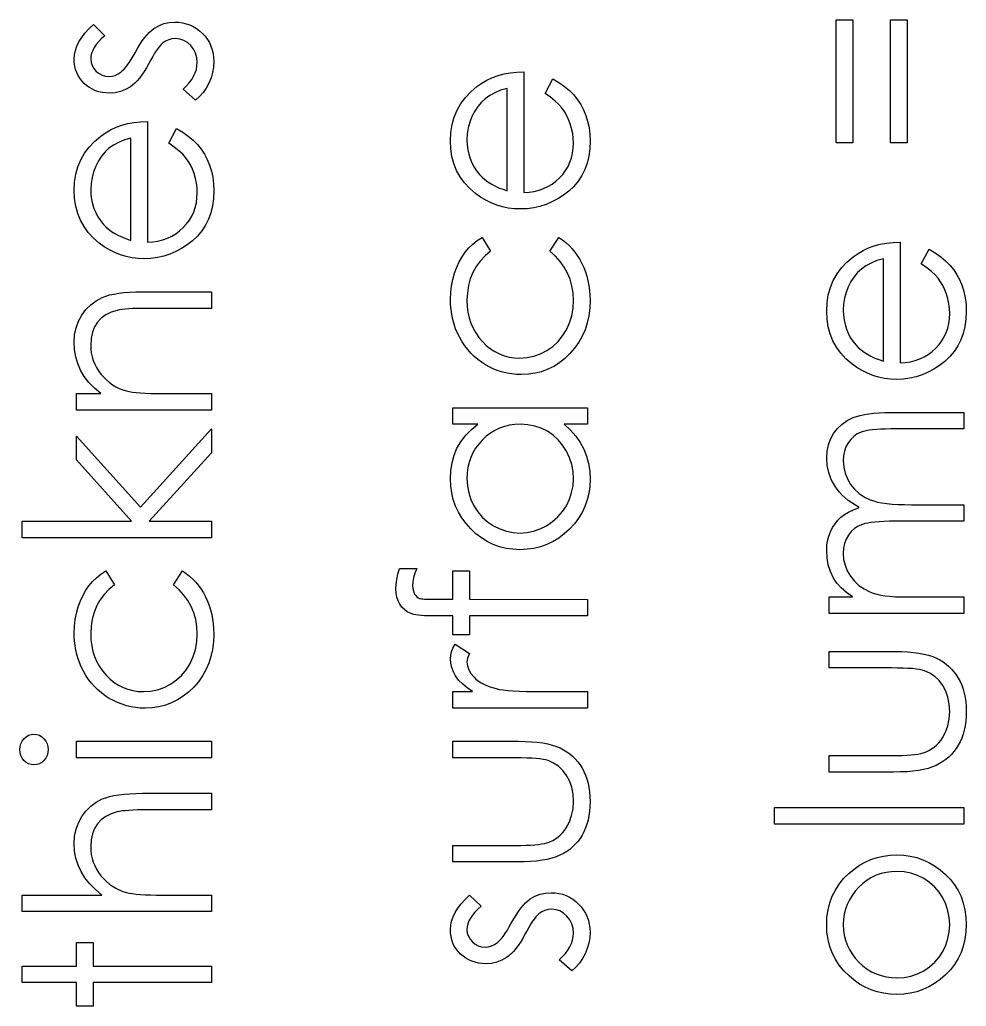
# Model space of a CAD drawing. Header units: millimetres. Extents: x -495 to 17, y 155 to 441.
# Drawn here: x -378.05 to -362.66, y 177.17 to 193.21 of the extents above; entities that cross this region are included whole.
import ezdxf

# ---------------------------------------------------------------- set-up
doc = ezdxf.new("R2010")
doc.units = ezdxf.units.MM

msp = doc.modelspace()

# ---------------------------------------------------------------- linework, layer by layer
at = {"color": 7, "linetype": 'Continuous', "flags": 128}
for points in [[(-376.849, 193.133), (-376.661, 192.95), (-376.661, 192.95), (-376.715, 192.902), (-376.762, 192.854), (-376.802, 192.806), (-376.834, 192.759), (-376.859, 192.711), (-376.877, 192.664), (-376.888, 192.618), (-376.892, 192.571), (-376.892, 192.571), (-376.886, 192.515), (-376.87, 192.463), (-376.842, 192.414), (-376.803, 192.37), (-376.757, 192.333), (-376.707, 192.308), (-376.654, 192.292), (-376.597, 192.286), (-376.597, 192.286), (-376.545, 192.291), (-376.495, 192.305), (-376.446, 192.329), (-376.398, 192.361), (-376.398, 192.361), (-376.373, 192.382), (-376.347, 192.408), (-376.321, 192.44), (-376.293, 192.476), (-376.264, 192.518), (-376.234, 192.565), (-376.204, 192.617), (-376.172, 192.674), (-376.172, 192.674), (-376.132, 192.744), (-376.093, 192.808), (-376.054, 192.866), (-376.015, 192.918), (-375.977, 192.964), (-375.939, 193.005), (-375.901, 193.04), (-375.864, 193.069), (-375.864, 193.069), (-375.787, 193.113), (-375.704, 193.146), (-375.617, 193.164), (-375.525, 193.171), (-375.525, 193.171), (-375.46, 193.168), (-375.398, 193.16), (-375.338, 193.145), (-375.281, 193.125), (-375.225, 193.099), (-375.173, 193.068), (-375.124, 193.03), (-375.076, 192.987), (-375.033, 192.94), (-374.996, 192.89), (-374.964, 192.837), (-374.938, 192.781), (-374.918, 192.722), (-374.903, 192.66), (-374.895, 192.596), (-374.892, 192.529), (-374.892, 192.529), (-374.897, 192.438), (-374.912, 192.35), (-374.936, 192.263), (-374.971, 192.178), (-375.014, 192.098), (-375.065, 192.026), (-375.123, 191.96), (-375.189, 191.902), (-375.189, 191.902), (-375.392, 192.08), (-375.392, 192.08), (-375.338, 192.132), (-375.291, 192.184), (-375.251, 192.238), (-375.219, 192.291), (-375.194, 192.346), (-375.175, 192.402), (-375.165, 192.458), (-375.161, 192.515), (-375.161, 192.515), (-375.168, 192.592), (-375.188, 192.664), (-375.22, 192.729), (-375.266, 192.789), (-375.321, 192.838), (-375.38, 192.874), (-375.445, 192.895), (-375.514, 192.902), (-375.514, 192.902), (-375.571, 192.897), (-375.624, 192.883), (-375.675, 192.86), (-375.723, 192.828), (-375.723, 192.828), (-375.746, 192.807), (-375.77, 192.78), (-375.797, 192.747), (-375.824, 192.708), (-375.853, 192.664), (-375.883, 192.613), (-375.915, 192.558), (-375.949, 192.496), (-375.949, 192.496), (-375.987, 192.429), (-376.025, 192.368), (-376.063, 192.312), (-376.1, 192.262), (-376.137, 192.217), (-376.174, 192.179), (-376.212, 192.145), (-376.248, 192.118), (-376.248, 192.118), (-376.325, 192.074), (-376.406, 192.042), (-376.493, 192.023), (-376.586, 192.017), (-376.586, 192.017), (-376.647, 192.02), (-376.704, 192.027), (-376.76, 192.039), (-376.813, 192.056), (-376.863, 192.079), (-376.91, 192.106), (-376.956, 192.137), (-376.998, 192.174), (-377.036, 192.215), (-377.069, 192.258), (-377.097, 192.304), (-377.12, 192.352), (-377.138, 192.403), (-377.151, 192.457), (-377.159, 192.512), (-377.161, 192.571), (-377.161, 192.571), (-377.156, 192.641), (-377.142, 192.711), (-377.117, 192.781), (-377.083, 192.851), (-377.039, 192.921), (-376.986, 192.991), (-376.922, 193.062), (-376.849, 193.133)], [(-364.776, 193.21), (-364.507, 193.21), (-364.507, 193.21), (-364.507, 191.21), (-364.507, 191.21), (-364.776, 191.21), (-364.776, 191.21), (-364.776, 193.21)], [(-363.892, 193.21), (-363.623, 193.21), (-363.623, 193.21), (-363.623, 191.21), (-363.623, 191.21), (-363.892, 191.21), (-363.892, 191.21), (-363.892, 193.21)], [(-369.507, 192.009), (-369.382, 192.248), (-369.382, 192.248), (-369.281, 192.189), (-369.191, 192.126), (-369.111, 192.059), (-369.041, 191.987), (-368.98, 191.91), (-368.927, 191.83), (-368.882, 191.744), (-368.844, 191.654), (-368.815, 191.558), (-368.793, 191.457), (-368.781, 191.349), (-368.776, 191.235), (-368.776, 191.235), (-368.782, 191.109), (-368.798, 190.99), (-368.825, 190.878), (-368.863, 190.773), (-368.912, 190.676), (-368.971, 190.585), (-369.041, 190.501), (-369.123, 190.425), (-369.21, 190.356), (-369.301, 190.297), (-369.395, 190.247), (-369.491, 190.206), (-369.591, 190.173), (-369.692, 190.151), (-369.797, 190.137), (-369.905, 190.133), (-369.905, 190.133), (-370.006, 190.137), (-370.105, 190.148), (-370.2, 190.168), (-370.293, 190.196), (-370.383, 190.231), (-370.471, 190.274), (-370.555, 190.326), (-370.637, 190.385), (-370.637, 190.385), (-370.733, 190.469), (-370.816, 190.559), (-370.886, 190.655), (-370.944, 190.759), (-370.988, 190.87), (-371.02, 190.987), (-371.039, 191.111), (-371.046, 191.242), (-371.046, 191.242), (-371.039, 191.377), (-371.019, 191.505), (-370.985, 191.625), (-370.938, 191.739), (-370.877, 191.846), (-370.803, 191.946), (-370.715, 192.039), (-370.614, 192.125), (-370.614, 192.125), (-370.535, 192.18), (-370.453, 192.228), (-370.364, 192.268), (-370.272, 192.301), (-370.174, 192.328), (-370.072, 192.347), (-369.965, 192.359), (-369.853, 192.363), (-369.853, 192.363), (-369.853, 190.402), (-369.853, 190.402), (-369.767, 190.407), (-369.684, 190.419), (-369.605, 190.439), (-369.531, 190.465), (-369.46, 190.497), (-369.394, 190.537), (-369.331, 190.584), (-369.272, 190.637), (-369.219, 190.696), (-369.173, 190.758), (-369.134, 190.824), (-369.102, 190.893), (-369.078, 190.965), (-369.06, 191.041), (-369.049, 191.119), (-369.046, 191.202), (-369.046, 191.202), (-369.049, 191.282), (-369.058, 191.361), (-369.075, 191.439), (-369.097, 191.516), (-369.125, 191.59), (-369.157, 191.658), (-369.193, 191.72), (-369.233, 191.776), (-369.282, 191.831), (-369.344, 191.888), (-369.419, 191.948), (-369.507, 192.009)], [(-370.122, 192.094), (-370.229, 192.062), (-370.323, 192.023), (-370.407, 191.978), (-370.48, 191.926), (-370.543, 191.868), (-370.6, 191.799), (-370.651, 191.722), (-370.695, 191.636), (-370.73, 191.545), (-370.756, 191.451), (-370.771, 191.354), (-370.776, 191.256), (-370.776, 191.256), (-370.773, 191.175), (-370.764, 191.097), (-370.748, 191.022), (-370.725, 190.951), (-370.696, 190.881), (-370.661, 190.815), (-370.619, 190.752), (-370.571, 190.691), (-370.571, 190.691), (-370.531, 190.649), (-370.487, 190.61), (-370.438, 190.573), (-370.384, 190.539), (-370.326, 190.508), (-370.263, 190.479), (-370.195, 190.454), (-370.123, 190.43), (-370.123, 190.43), (-370.123, 192.094)], [(-375.623, 191.201), (-375.497, 191.44), (-375.497, 191.44), (-375.397, 191.381), (-375.306, 191.318), (-375.227, 191.251), (-375.157, 191.179), (-375.096, 191.103), (-375.043, 191.022), (-374.997, 190.936), (-374.96, 190.846), (-374.93, 190.75), (-374.909, 190.649), (-374.896, 190.541), (-374.892, 190.428), (-374.892, 190.428), (-374.897, 190.301), (-374.913, 190.183), (-374.941, 190.071), (-374.978, 189.966), (-375.027, 189.868), (-375.087, 189.777), (-375.157, 189.693), (-375.238, 189.617), (-375.326, 189.548), (-375.416, 189.489), (-375.51, 189.439), (-375.606, 189.398), (-375.706, 189.366), (-375.808, 189.343), (-375.913, 189.33), (-376.02, 189.325), (-376.02, 189.325), (-376.121, 189.329), (-376.22, 189.341), (-376.316, 189.36), (-376.409, 189.388), (-376.499, 189.423), (-376.586, 189.467), (-376.671, 189.518), (-376.752, 189.577), (-376.752, 189.577), (-376.848, 189.661), (-376.931, 189.751), (-377.001, 189.848), (-377.059, 189.952), (-377.103, 190.062), (-377.135, 190.179), (-377.154, 190.303), (-377.161, 190.434), (-377.161, 190.434), (-377.154, 190.569), (-377.134, 190.697), (-377.1, 190.818), (-377.053, 190.931), (-376.993, 191.038), (-376.918, 191.138), (-376.831, 191.231), (-376.73, 191.317), (-376.73, 191.317), (-376.651, 191.372), (-376.568, 191.42), (-376.48, 191.461), (-376.387, 191.494), (-376.29, 191.52), (-376.188, 191.539), (-376.081, 191.551), (-375.969, 191.556), (-375.969, 191.556), (-375.969, 189.594), (-375.969, 189.594), (-375.882, 189.6), (-375.799, 189.612), (-375.721, 189.631), (-375.646, 189.657), (-375.576, 189.69), (-375.509, 189.729), (-375.447, 189.776), (-375.388, 189.83), (-375.335, 189.889), (-375.288, 189.951), (-375.249, 190.016), (-375.218, 190.085), (-375.193, 190.157), (-375.175, 190.233), (-375.165, 190.312), (-375.161, 190.394), (-375.161, 190.394), (-375.164, 190.475), (-375.174, 190.553), (-375.19, 190.631), (-375.213, 190.708), (-375.24, 190.782), (-375.272, 190.85), (-375.308, 190.912), (-375.349, 190.969), (-375.397, 191.023), (-375.459, 191.08), (-375.534, 191.14), (-375.623, 191.201)], [(-376.238, 191.286), (-376.344, 191.255), (-376.439, 191.216), (-376.523, 191.17), (-376.595, 191.119), (-376.659, 191.06), (-376.715, 190.991), (-376.766, 190.914), (-376.81, 190.829), (-376.846, 190.737), (-376.871, 190.643), (-376.886, 190.547), (-376.892, 190.448), (-376.892, 190.448), (-376.889, 190.368), (-376.879, 190.289), (-376.863, 190.214), (-376.84, 190.143), (-376.811, 190.073), (-376.776, 190.007), (-376.734, 189.944), (-376.686, 189.883), (-376.686, 189.883), (-376.647, 189.841), (-376.602, 189.802), (-376.553, 189.765), (-376.499, 189.732), (-376.441, 189.701), (-376.378, 189.672), (-376.311, 189.646), (-376.238, 189.622), (-376.238, 189.622), (-376.238, 191.286)], [(-370.532, 189.671), (-370.392, 189.446), (-370.392, 189.446), (-370.482, 189.369), (-370.56, 189.286), (-370.626, 189.196), (-370.68, 189.1), (-370.722, 188.997), (-370.752, 188.887), (-370.77, 188.771), (-370.776, 188.648), (-370.776, 188.648), (-370.772, 188.549), (-370.761, 188.454), (-370.741, 188.364), (-370.714, 188.278), (-370.678, 188.196), (-370.635, 188.119), (-370.585, 188.045), (-370.526, 187.976), (-370.462, 187.914), (-370.394, 187.86), (-370.323, 187.814), (-370.248, 187.776), (-370.171, 187.747), (-370.09, 187.726), (-370.005, 187.714), (-369.917, 187.71), (-369.917, 187.71), (-369.802, 187.717), (-369.691, 187.74), (-369.583, 187.779), (-369.478, 187.832), (-369.382, 187.899), (-369.296, 187.978), (-369.222, 188.068), (-369.159, 188.169), (-369.109, 188.28), (-369.074, 188.396), (-369.053, 188.52), (-369.046, 188.649), (-369.046, 188.649), (-369.052, 188.768), (-369.07, 188.882), (-369.1, 188.99), (-369.142, 189.092), (-369.196, 189.189), (-369.262, 189.28), (-369.34, 189.366), (-369.43, 189.446), (-369.43, 189.446), (-369.282, 189.671), (-369.282, 189.671), (-369.224, 189.63), (-369.169, 189.586), (-369.117, 189.538), (-369.069, 189.487), (-369.024, 189.433), (-368.983, 189.374), (-368.944, 189.313), (-368.909, 189.249), (-368.878, 189.181), (-368.851, 189.112), (-368.828, 189.04), (-368.81, 188.966), (-368.795, 188.889), (-368.785, 188.81), (-368.778, 188.729), (-368.776, 188.645), (-368.776, 188.645), (-368.781, 188.518), (-368.797, 188.396), (-368.822, 188.28), (-368.858, 188.17), (-368.904, 188.065), (-368.96, 187.965), (-369.026, 187.871), (-369.102, 187.783), (-369.186, 187.702), (-369.273, 187.633), (-369.366, 187.574), (-369.462, 187.526), (-369.564, 187.488), (-369.669, 187.462), (-369.779, 187.446), (-369.893, 187.44), (-369.893, 187.44), (-369.971, 187.443), (-370.047, 187.451), (-370.122, 187.463), (-370.195, 187.481), (-370.267, 187.503), (-370.338, 187.53), (-370.407, 187.563), (-370.475, 187.6), (-370.541, 187.642), (-370.602, 187.688), (-370.66, 187.737), (-370.715, 187.791), (-370.765, 187.847), (-370.812, 187.908), (-370.855, 187.973), (-370.895, 188.041), (-370.93, 188.112), (-370.961, 188.185), (-370.987, 188.26), (-371.008, 188.338), (-371.025, 188.417), (-371.036, 188.498), (-371.043, 188.582), (-371.046, 188.667), (-371.046, 188.667), (-371.041, 188.775), (-371.029, 188.881), (-371.008, 188.985), (-370.979, 189.088), (-370.943, 189.185), (-370.902, 189.275), (-370.856, 189.357), (-370.805, 189.431), (-370.748, 189.499), (-370.683, 189.562), (-370.611, 189.619), (-370.532, 189.671)], [(-363.392, 189.24), (-363.266, 189.479), (-363.266, 189.479), (-363.166, 189.42), (-363.076, 189.357), (-362.996, 189.289), (-362.926, 189.217), (-362.865, 189.141), (-362.812, 189.061), (-362.766, 188.975), (-362.729, 188.884), (-362.7, 188.789), (-362.678, 188.687), (-362.665, 188.58), (-362.661, 188.466), (-362.661, 188.466), (-362.666, 188.34), (-362.683, 188.221), (-362.71, 188.109), (-362.748, 188.004), (-362.796, 187.907), (-362.856, 187.816), (-362.926, 187.732), (-363.007, 187.655), (-363.095, 187.587), (-363.186, 187.527), (-363.279, 187.478), (-363.376, 187.437), (-363.475, 187.404), (-363.577, 187.381), (-363.682, 187.368), (-363.79, 187.363), (-363.79, 187.363), (-363.891, 187.368), (-363.989, 187.379), (-364.085, 187.399), (-364.178, 187.426), (-364.268, 187.462), (-364.355, 187.505), (-364.44, 187.557), (-364.522, 187.616), (-364.522, 187.616), (-364.617, 187.699), (-364.7, 187.789), (-364.77, 187.886), (-364.828, 187.99), (-364.873, 188.101), (-364.904, 188.218), (-364.924, 188.342), (-364.93, 188.473), (-364.93, 188.473), (-364.924, 188.607), (-364.903, 188.735), (-364.87, 188.856), (-364.822, 188.97), (-364.762, 189.077), (-364.688, 189.176), (-364.6, 189.27), (-364.499, 189.356), (-364.499, 189.356), (-364.42, 189.411), (-364.337, 189.458), (-364.249, 189.499), (-364.156, 189.532), (-364.059, 189.559), (-363.957, 189.578), (-363.85, 189.589), (-363.738, 189.594), (-363.738, 189.594), (-363.738, 187.633), (-363.738, 187.633), (-363.651, 187.638), (-363.569, 187.65), (-363.49, 187.669), (-363.415, 187.696), (-363.345, 187.728), (-363.278, 187.768), (-363.216, 187.815), (-363.157, 187.868), (-363.104, 187.927), (-363.058, 187.989), (-363.019, 188.054), (-362.987, 188.124), (-362.962, 188.196), (-362.945, 188.271), (-362.934, 188.35), (-362.93, 188.433), (-362.93, 188.433), (-362.933, 188.513), (-362.943, 188.592), (-362.959, 188.67), (-362.982, 188.747), (-363.01, 188.821), (-363.041, 188.889), (-363.078, 188.951), (-363.118, 189.007), (-363.166, 189.062), (-363.228, 189.119), (-363.303, 189.178), (-363.392, 189.24)], [(-364.007, 189.325), (-364.114, 189.293), (-364.208, 189.254), (-364.292, 189.209), (-364.364, 189.157), (-364.428, 189.098), (-364.484, 189.03), (-364.535, 188.953), (-364.579, 188.867), (-364.615, 188.776), (-364.641, 188.681), (-364.656, 188.585), (-364.661, 188.487), (-364.661, 188.487), (-364.658, 188.406), (-364.648, 188.328), (-364.632, 188.253), (-364.609, 188.181), (-364.581, 188.112), (-364.546, 188.045), (-364.504, 187.982), (-364.456, 187.922), (-364.456, 187.922), (-364.416, 187.88), (-364.371, 187.841), (-364.323, 187.804), (-364.269, 187.77), (-364.21, 187.739), (-364.147, 187.71), (-364.08, 187.684), (-364.007, 187.661), (-364.007, 187.661), (-364.007, 189.325)], [(-377.122, 186.863), (-377.123, 187.133), (-377.123, 187.133), (-376.727, 187.133), (-376.727, 187.133), (-376.833, 187.221), (-376.923, 187.314), (-376.998, 187.411), (-377.058, 187.513), (-377.103, 187.619), (-377.135, 187.731), (-377.154, 187.847), (-377.161, 187.967), (-377.161, 187.967), (-377.153, 188.088), (-377.13, 188.202), (-377.091, 188.309), (-377.037, 188.409), (-376.97, 188.499), (-376.892, 188.577), (-376.803, 188.642), (-376.704, 188.695), (-376.647, 188.716), (-376.584, 188.735), (-376.513, 188.75), (-376.435, 188.764), (-376.35, 188.773), (-376.257, 188.78), (-376.157, 188.785), (-376.05, 188.786), (-376.05, 188.786), (-374.93, 188.786), (-374.93, 188.786), (-374.93, 188.517), (-374.93, 188.517), (-375.962, 188.517), (-375.962, 188.517), (-376.051, 188.517), (-376.133, 188.515), (-376.207, 188.513), (-376.273, 188.509), (-376.332, 188.505), (-376.382, 188.499), (-376.425, 188.493), (-376.46, 188.485), (-376.46, 188.485), (-376.561, 188.455), (-376.648, 188.412), (-376.723, 188.358), (-376.784, 188.292), (-376.831, 188.216), (-376.865, 188.128), (-376.885, 188.029), (-376.892, 187.92), (-376.892, 187.92), (-376.889, 187.855), (-376.882, 187.792), (-376.868, 187.73), (-376.85, 187.67), (-376.826, 187.612), (-376.798, 187.556), (-376.764, 187.501), (-376.725, 187.448), (-376.681, 187.398), (-376.636, 187.353), (-376.588, 187.312), (-376.538, 187.276), (-376.485, 187.244), (-376.43, 187.216), (-376.371, 187.193), (-376.311, 187.174), (-376.311, 187.174), (-376.267, 187.164), (-376.214, 187.156), (-376.153, 187.149), (-376.084, 187.143), (-376.006, 187.139), (-375.92, 187.135), (-375.826, 187.133), (-375.723, 187.133), (-375.723, 187.133), (-374.93, 187.133), (-374.93, 187.133), (-374.93, 186.863), (-374.93, 186.863), (-377.123, 186.863)], [(-371.007, 186.902), (-368.815, 186.902), (-368.815, 186.902), (-368.815, 186.633), (-368.815, 186.633), (-369.194, 186.633), (-369.194, 186.633), (-369.093, 186.539), (-369.006, 186.442), (-368.935, 186.337), (-368.877, 186.228), (-368.833, 186.113), (-368.802, 185.993), (-368.782, 185.868), (-368.776, 185.737), (-368.776, 185.737), (-368.782, 185.621), (-368.797, 185.509), (-368.823, 185.402), (-368.859, 185.298), (-368.906, 185.2), (-368.963, 185.105), (-369.031, 185.015), (-369.109, 184.929), (-369.194, 184.85), (-369.284, 184.782), (-369.378, 184.725), (-369.477, 184.678), (-369.581, 184.641), (-369.688, 184.615), (-369.8, 184.6), (-369.917, 184.594), (-369.917, 184.594), (-370.031, 184.6), (-370.142, 184.615), (-370.248, 184.642), (-370.35, 184.679), (-370.447, 184.726), (-370.54, 184.784), (-370.63, 184.853), (-370.715, 184.932), (-370.792, 185.018), (-370.859, 185.11), (-370.916, 185.205), (-370.963, 185.304), (-370.999, 185.408), (-371.025, 185.517), (-371.04, 185.629), (-371.046, 185.746), (-371.046, 185.746), (-371.039, 185.88), (-371.019, 186.007), (-370.986, 186.128), (-370.939, 186.242), (-370.878, 186.35), (-370.802, 186.451), (-370.709, 186.545), (-370.602, 186.633), (-370.602, 186.633), (-371.007, 186.633), (-371.007, 186.633), (-371.007, 186.902)], [(-364.892, 183.556), (-364.892, 183.825), (-364.892, 183.825), (-364.511, 183.825), (-364.511, 183.825), (-364.609, 183.899), (-364.694, 183.975), (-364.763, 184.051), (-364.819, 184.129), (-364.819, 184.129), (-364.868, 184.238), (-364.903, 184.35), (-364.923, 184.464), (-364.93, 184.581), (-364.93, 184.581), (-364.926, 184.66), (-364.915, 184.737), (-364.895, 184.812), (-364.867, 184.885), (-364.833, 184.954), (-364.794, 185.016), (-364.749, 185.072), (-364.7, 185.121), (-364.642, 185.164), (-364.573, 185.206), (-364.493, 185.244), (-364.401, 185.279), (-364.401, 185.279), (-364.464, 185.315), (-364.523, 185.353), (-364.578, 185.394), (-364.629, 185.437), (-364.677, 185.482), (-364.721, 185.529), (-364.76, 185.578), (-364.796, 185.63), (-364.855, 185.737), (-364.897, 185.848), (-364.922, 185.963), (-364.93, 186.083), (-364.93, 186.083), (-364.923, 186.193), (-364.902, 186.296), (-364.867, 186.393), (-364.817, 186.483), (-364.754, 186.564), (-364.68, 186.634), (-364.595, 186.693), (-364.499, 186.741), (-364.445, 186.761), (-364.384, 186.777), (-364.317, 186.792), (-364.243, 186.804), (-364.164, 186.813), (-364.078, 186.82), (-363.986, 186.824), (-363.887, 186.825), (-363.887, 186.825), (-362.7, 186.825), (-362.7, 186.825), (-362.7, 186.556), (-362.7, 186.556), (-363.888, 186.556), (-363.888, 186.556), (-363.972, 186.555), (-364.05, 186.553), (-364.12, 186.548), (-364.184, 186.543), (-364.241, 186.536), (-364.291, 186.527), (-364.334, 186.517), (-364.37, 186.505), (-364.433, 186.475), (-364.489, 186.436), (-364.538, 186.387), (-364.581, 186.33), (-364.616, 186.266), (-364.641, 186.195), (-364.656, 186.119), (-364.661, 186.036), (-364.661, 186.036), (-364.653, 185.934), (-364.631, 185.838), (-364.593, 185.744), (-364.541, 185.656), (-364.476, 185.576), (-364.401, 185.507), (-364.316, 185.45), (-364.221, 185.404), (-364.166, 185.386), (-364.104, 185.369), (-364.033, 185.356), (-363.953, 185.345), (-363.866, 185.336), (-363.77, 185.33), (-363.665, 185.326), (-363.552, 185.325), (-363.552, 185.325), (-362.7, 185.325), (-362.7, 185.325), (-362.7, 185.056), (-362.7, 185.056), (-363.814, 185.056), (-363.814, 185.056), (-363.909, 185.055), (-363.996, 185.053), (-364.075, 185.048), (-364.145, 185.043), (-364.209, 185.036), (-364.263, 185.027), (-364.311, 185.017), (-364.35, 185.005), (-364.417, 184.976), (-364.477, 184.937), (-364.53, 184.888), (-364.576, 184.83), (-364.614, 184.765), (-364.64, 184.694), (-364.656, 184.617), (-364.661, 184.534), (-364.661, 184.534), (-364.654, 184.437), (-364.632, 184.342), (-364.595, 184.251), (-364.544, 184.163), (-364.48, 184.083), (-364.406, 184.013), (-364.323, 183.955), (-364.229, 183.908), (-364.176, 183.889), (-364.117, 183.872), (-364.05, 183.857), (-363.978, 183.846), (-363.899, 183.836), (-363.813, 183.83), (-363.721, 183.826), (-363.622, 183.825), (-363.622, 183.825), (-362.7, 183.825), (-362.7, 183.825), (-362.7, 183.556), (-362.7, 183.556), (-364.892, 183.556)], [(-378.007, 184.786), (-378.007, 185.056), (-378.007, 185.056), (-376.228, 185.056), (-376.228, 185.056), (-377.123, 186.053), (-377.123, 186.053), (-377.123, 186.44), (-377.123, 186.44), (-376.084, 185.283), (-376.084, 185.283), (-374.93, 186.556), (-374.93, 186.556), (-374.93, 186.169), (-374.93, 186.169), (-375.941, 185.056), (-375.941, 185.056), (-374.93, 185.056), (-374.93, 185.056), (-374.93, 184.786), (-374.93, 184.786), (-378.007, 184.786)], [(-370.776, 185.749), (-370.769, 185.631), (-370.748, 185.518), (-370.713, 185.41), (-370.663, 185.306), (-370.601, 185.21), (-370.528, 185.124), (-370.442, 185.048), (-370.346, 184.983), (-370.243, 184.931), (-370.136, 184.893), (-370.026, 184.871), (-369.914, 184.863), (-369.914, 184.863), (-369.802, 184.871), (-369.693, 184.893), (-369.587, 184.931), (-369.482, 184.984), (-369.385, 185.05), (-369.298, 185.126), (-369.224, 185.213), (-369.16, 185.309), (-369.11, 185.413), (-369.075, 185.521), (-369.053, 185.632), (-369.046, 185.747), (-369.046, 185.747), (-369.053, 185.863), (-369.074, 185.977), (-369.11, 186.087), (-369.16, 186.194), (-369.222, 186.293), (-369.294, 186.381), (-369.376, 186.455), (-369.468, 186.518), (-369.569, 186.568), (-369.675, 186.604), (-369.787, 186.625), (-369.906, 186.633), (-369.906, 186.633), (-369.997, 186.628), (-370.084, 186.616), (-370.168, 186.597), (-370.247, 186.569), (-370.323, 186.533), (-370.395, 186.489), (-370.463, 186.437), (-370.527, 186.377), (-370.585, 186.312), (-370.636, 186.243), (-370.679, 186.169), (-370.714, 186.093), (-370.742, 186.012), (-370.761, 185.928), (-370.773, 185.841), (-370.776, 185.749)], [(-371.874, 184.286), (-371.594, 184.286), (-371.594, 184.286), (-371.623, 184.21), (-371.644, 184.139), (-371.657, 184.073), (-371.661, 184.014), (-371.661, 184.014), (-371.659, 183.973), (-371.653, 183.936), (-371.642, 183.903), (-371.627, 183.873), (-371.609, 183.848), (-371.59, 183.827), (-371.57, 183.812), (-371.548, 183.803), (-371.535, 183.799), (-371.517, 183.797), (-371.494, 183.794), (-371.466, 183.792), (-371.435, 183.79), (-371.398, 183.789), (-371.357, 183.788), (-371.311, 183.788), (-371.311, 183.788), (-371.007, 183.788), (-371.007, 183.788), (-371.007, 184.248), (-371.007, 184.248), (-370.738, 184.248), (-370.738, 184.248), (-370.738, 183.788), (-370.738, 183.788), (-368.815, 183.786), (-368.815, 183.786), (-368.815, 183.517), (-368.815, 183.517), (-370.738, 183.517), (-370.738, 183.517), (-370.738, 183.21), (-370.738, 183.21), (-371.007, 183.21), (-371.007, 183.21), (-371.007, 183.517), (-371.007, 183.517), (-371.358, 183.517), (-371.358, 183.517), (-371.416, 183.518), (-371.469, 183.52), (-371.519, 183.523), (-371.564, 183.528), (-371.605, 183.534), (-371.642, 183.542), (-371.674, 183.55), (-371.702, 183.561), (-371.751, 183.586), (-371.794, 183.619), (-371.834, 183.659), (-371.868, 183.707), (-371.895, 183.762), (-371.915, 183.822), (-371.926, 183.887), (-371.93, 183.958), (-371.93, 183.958), (-371.927, 184.03), (-371.916, 184.109), (-371.898, 184.195), (-371.874, 184.286)], [(-376.647, 184.248), (-376.507, 184.023), (-376.507, 184.023), (-376.597, 183.946), (-376.675, 183.863), (-376.742, 183.773), (-376.796, 183.677), (-376.838, 183.574), (-376.868, 183.464), (-376.886, 183.348), (-376.892, 183.225), (-376.892, 183.225), (-376.888, 183.126), (-376.876, 183.031), (-376.856, 182.941), (-376.829, 182.855), (-376.794, 182.773), (-376.751, 182.696), (-376.7, 182.622), (-376.641, 182.553), (-376.577, 182.491), (-376.509, 182.437), (-376.438, 182.39), (-376.364, 182.353), (-376.286, 182.324), (-376.205, 182.303), (-376.12, 182.291), (-376.032, 182.286), (-376.032, 182.286), (-375.918, 182.294), (-375.806, 182.317), (-375.698, 182.356), (-375.594, 182.409), (-375.497, 182.476), (-375.411, 182.555), (-375.337, 182.645), (-375.275, 182.746), (-375.225, 182.857), (-375.189, 182.973), (-375.168, 183.097), (-375.161, 183.226), (-375.161, 183.226), (-375.167, 183.345), (-375.185, 183.459), (-375.215, 183.567), (-375.257, 183.669), (-375.311, 183.766), (-375.377, 183.857), (-375.456, 183.943), (-375.546, 184.023), (-375.546, 184.023), (-375.398, 184.248), (-375.398, 184.248), (-375.34, 184.207), (-375.284, 184.163), (-375.233, 184.115), (-375.185, 184.064), (-375.139, 184.009), (-375.098, 183.951), (-375.06, 183.89), (-375.025, 183.826), (-374.993, 183.758), (-374.966, 183.689), (-374.944, 183.617), (-374.925, 183.542), (-374.91, 183.466), (-374.9, 183.387), (-374.894, 183.306), (-374.892, 183.222), (-374.892, 183.222), (-374.897, 183.095), (-374.912, 182.973), (-374.938, 182.857), (-374.973, 182.747), (-375.019, 182.642), (-375.075, 182.542), (-375.141, 182.448), (-375.218, 182.36), (-375.301, 182.279), (-375.389, 182.21), (-375.481, 182.151), (-375.578, 182.103), (-375.679, 182.065), (-375.784, 182.039), (-375.894, 182.023), (-376.008, 182.017), (-376.008, 182.017), (-376.086, 182.02), (-376.162, 182.027), (-376.237, 182.039), (-376.311, 182.058), (-376.383, 182.08), (-376.454, 182.107), (-376.523, 182.14), (-376.591, 182.177), (-376.656, 182.219), (-376.718, 182.265), (-376.776, 182.314), (-376.83, 182.368), (-376.88, 182.424), (-376.927, 182.485), (-376.971, 182.55), (-377.01, 182.618), (-377.046, 182.689), (-377.076, 182.762), (-377.102, 182.837), (-377.123, 182.914), (-377.14, 182.994), (-377.151, 183.075), (-377.159, 183.158), (-377.161, 183.244), (-377.161, 183.244), (-377.157, 183.352), (-377.144, 183.458), (-377.124, 183.562), (-377.094, 183.664), (-377.058, 183.762), (-377.017, 183.852), (-376.972, 183.934), (-376.921, 184.008), (-376.863, 184.076), (-376.799, 184.139), (-376.727, 184.196), (-376.647, 184.248)], [(-371.007, 182.017), (-371.007, 182.286), (-371.007, 182.286), (-370.685, 182.286), (-370.685, 182.286), (-370.773, 182.348), (-370.849, 182.411), (-370.912, 182.475), (-370.961, 182.541), (-370.998, 182.609), (-371.025, 182.679), (-371.04, 182.749), (-371.046, 182.821), (-371.046, 182.821), (-371.041, 182.877), (-371.027, 182.935), (-371.004, 182.994), (-370.971, 183.056), (-370.971, 183.056), (-370.737, 182.908), (-370.737, 182.908), (-370.754, 182.869), (-370.767, 182.833), (-370.774, 182.8), (-370.776, 182.77), (-370.776, 182.77), (-370.769, 182.706), (-370.748, 182.642), (-370.712, 182.58), (-370.662, 182.519), (-370.631, 182.49), (-370.596, 182.462), (-370.557, 182.437), (-370.514, 182.413), (-370.468, 182.39), (-370.417, 182.37), (-370.362, 182.351), (-370.304, 182.335), (-370.304, 182.335), (-370.252, 182.323), (-370.187, 182.314), (-370.111, 182.305), (-370.023, 182.298), (-369.923, 182.293), (-369.811, 182.289), (-369.688, 182.287), (-369.552, 182.286), (-369.552, 182.286), (-368.815, 182.286), (-368.815, 182.286), (-368.815, 182.017), (-368.815, 182.017), (-371.007, 182.017)], [(-364.892, 180.979), (-364.892, 181.248), (-364.892, 181.248), (-363.875, 181.248), (-363.875, 181.248), (-363.785, 181.249), (-363.704, 181.25), (-363.629, 181.254), (-363.561, 181.259), (-363.501, 181.265), (-363.447, 181.272), (-363.401, 181.28), (-363.362, 181.291), (-363.362, 181.291), (-363.314, 181.309), (-363.267, 181.33), (-363.224, 181.355), (-363.183, 181.383), (-363.145, 181.416), (-363.109, 181.452), (-363.076, 181.491), (-363.046, 181.534), (-362.996, 181.628), (-362.959, 181.732), (-362.938, 181.844), (-362.93, 181.964), (-362.93, 181.964), (-362.938, 182.084), (-362.959, 182.195), (-362.994, 182.295), (-363.043, 182.387), (-363.104, 182.467), (-363.174, 182.533), (-363.253, 182.587), (-363.341, 182.627), (-363.341, 182.627), (-363.377, 182.637), (-363.421, 182.646), (-363.475, 182.654), (-363.537, 182.66), (-363.609, 182.665), (-363.689, 182.668), (-363.778, 182.67), (-363.875, 182.671), (-363.875, 182.671), (-364.892, 182.671), (-364.892, 182.671), (-364.892, 182.94), (-364.892, 182.94), (-363.825, 182.94), (-363.825, 182.94), (-363.716, 182.939), (-363.614, 182.934), (-363.518, 182.925), (-363.43, 182.913), (-363.349, 182.898), (-363.275, 182.88), (-363.207, 182.857), (-363.147, 182.832), (-363.091, 182.803), (-363.039, 182.771), (-362.99, 182.735), (-362.944, 182.697), (-362.901, 182.654), (-362.861, 182.609), (-362.824, 182.559), (-362.79, 182.506), (-362.76, 182.451), (-362.734, 182.391), (-362.712, 182.328), (-362.694, 182.262), (-362.679, 182.192), (-362.669, 182.118), (-362.663, 182.042), (-362.661, 181.961), (-362.661, 181.961), (-362.663, 181.881), (-362.669, 181.804), (-362.679, 181.731), (-362.694, 181.661), (-362.712, 181.594), (-362.734, 181.531), (-362.76, 181.471), (-362.79, 181.414), (-362.824, 181.362), (-362.861, 181.312), (-362.901, 181.265), (-362.944, 181.223), (-362.991, 181.184), (-363.041, 181.148), (-363.094, 181.116), (-363.15, 181.087), (-363.211, 181.062), (-363.279, 181.039), (-363.356, 181.021), (-363.439, 181.006), (-363.529, 180.994), (-363.627, 180.985), (-363.732, 180.981), (-363.844, 180.979), (-363.844, 180.979), (-364.892, 180.979)], [(-378.046, 181.343), (-378.041, 181.393), (-378.029, 181.439), (-378.007, 181.482), (-377.978, 181.52), (-377.942, 181.553), (-377.903, 181.576), (-377.86, 181.589), (-377.814, 181.594), (-377.814, 181.594), (-377.769, 181.589), (-377.727, 181.576), (-377.688, 181.553), (-377.652, 181.52), (-377.623, 181.482), (-377.601, 181.439), (-377.588, 181.393), (-377.584, 181.343), (-377.584, 181.343), (-377.588, 181.294), (-377.601, 181.249), (-377.623, 181.206), (-377.652, 181.167), (-377.688, 181.136), (-377.727, 181.113), (-377.769, 181.099), (-377.814, 181.094), (-377.814, 181.094), (-377.86, 181.099), (-377.903, 181.113), (-377.942, 181.136), (-377.978, 181.167), (-378.007, 181.206), (-378.029, 181.249), (-378.041, 181.294), (-378.046, 181.343)], [(-377.122, 181.21), (-377.123, 181.479), (-377.123, 181.479), (-374.93, 181.479), (-374.93, 181.479), (-374.93, 181.21), (-374.93, 181.21), (-377.123, 181.21)], [(-371.007, 179.517), (-371.007, 179.786), (-371.007, 179.786), (-369.99, 179.786), (-369.99, 179.786), (-369.901, 179.787), (-369.819, 179.789), (-369.744, 179.792), (-369.676, 179.797), (-369.616, 179.803), (-369.563, 179.811), (-369.517, 179.819), (-369.478, 179.829), (-369.478, 179.829), (-369.429, 179.847), (-369.383, 179.868), (-369.34, 179.893), (-369.299, 179.922), (-369.26, 179.954), (-369.225, 179.99), (-369.192, 180.029), (-369.162, 180.073), (-369.111, 180.167), (-369.075, 180.27), (-369.053, 180.382), (-369.046, 180.502), (-369.046, 180.502), (-369.053, 180.622), (-369.074, 180.733), (-369.109, 180.834), (-369.159, 180.925), (-369.219, 181.005), (-369.29, 181.072), (-369.368, 181.125), (-369.456, 181.165), (-369.456, 181.165), (-369.492, 181.175), (-369.537, 181.184), (-369.59, 181.192), (-369.653, 181.199), (-369.724, 181.204), (-369.804, 181.207), (-369.893, 181.209), (-369.99, 181.21), (-369.99, 181.21), (-371.007, 181.21), (-371.007, 181.21), (-371.007, 181.479), (-371.007, 181.479), (-369.94, 181.479), (-369.94, 181.479), (-369.831, 181.477), (-369.729, 181.472), (-369.633, 181.464), (-369.545, 181.452), (-369.464, 181.437), (-369.39, 181.418), (-369.323, 181.396), (-369.262, 181.371), (-369.207, 181.342), (-369.154, 181.31), (-369.105, 181.274), (-369.059, 181.235), (-369.016, 181.193), (-368.976, 181.147), (-368.939, 181.098), (-368.906, 181.045), (-368.876, 180.989), (-368.849, 180.929), (-368.827, 180.866), (-368.809, 180.8), (-368.794, 180.73), (-368.784, 180.657), (-368.778, 180.58), (-368.776, 180.5), (-368.776, 180.5), (-368.778, 180.42), (-368.784, 180.343), (-368.794, 180.27), (-368.809, 180.199), (-368.827, 180.133), (-368.849, 180.07), (-368.876, 180.009), (-368.906, 179.953), (-368.939, 179.9), (-368.977, 179.85), (-369.016, 179.804), (-369.06, 179.761), (-369.106, 179.722), (-369.156, 179.687), (-369.209, 179.654), (-369.265, 179.625), (-369.326, 179.6), (-369.395, 179.578), (-369.471, 179.559), (-369.554, 179.544), (-369.645, 179.532), (-369.742, 179.524), (-369.847, 179.519), (-369.96, 179.517), (-369.96, 179.517), (-371.007, 179.517)], [(-378.007, 178.71), (-378.007, 178.979), (-378.007, 178.979), (-376.709, 178.979), (-376.709, 178.979), (-376.815, 179.068), (-376.907, 179.161), (-376.985, 179.259), (-377.049, 179.361), (-377.098, 179.467), (-377.133, 179.579), (-377.154, 179.693), (-377.161, 179.813), (-377.161, 179.813), (-377.153, 179.934), (-377.13, 180.048), (-377.091, 180.155), (-377.037, 180.255), (-376.97, 180.345), (-376.892, 180.423), (-376.803, 180.488), (-376.704, 180.541), (-376.648, 180.562), (-376.585, 180.581), (-376.514, 180.597), (-376.436, 180.61), (-376.35, 180.619), (-376.258, 180.627), (-376.157, 180.631), (-376.05, 180.633), (-376.05, 180.633), (-374.93, 180.633), (-374.93, 180.633), (-374.93, 180.363), (-374.93, 180.363), (-375.962, 180.363), (-375.962, 180.363), (-376.051, 180.363), (-376.133, 180.362), (-376.207, 180.359), (-376.273, 180.356), (-376.332, 180.351), (-376.382, 180.346), (-376.425, 180.339), (-376.46, 180.332), (-376.46, 180.332), (-376.561, 180.3), (-376.648, 180.256), (-376.723, 180.202), (-376.784, 180.137), (-376.831, 180.061), (-376.865, 179.973), (-376.885, 179.875), (-376.892, 179.765), (-376.892, 179.765), (-376.889, 179.701), (-376.882, 179.637), (-376.868, 179.576), (-376.85, 179.516), (-376.826, 179.458), (-376.798, 179.402), (-376.764, 179.347), (-376.725, 179.294), (-376.681, 179.244), (-376.636, 179.199), (-376.588, 179.158), (-376.538, 179.122), (-376.485, 179.09), (-376.43, 179.062), (-376.371, 179.039), (-376.311, 179.02), (-376.311, 179.02), (-376.267, 179.011), (-376.215, 179.002), (-376.154, 178.995), (-376.085, 178.989), (-376.007, 178.985), (-375.921, 178.981), (-375.826, 178.979), (-375.723, 178.979), (-375.723, 178.979), (-374.93, 178.979), (-374.93, 178.979), (-374.93, 178.71), (-374.93, 178.71), (-378.007, 178.71)], [(-365.776, 180.133), (-365.776, 180.402), (-365.776, 180.402), (-362.7, 180.402), (-362.7, 180.402), (-362.7, 180.133), (-362.7, 180.133), (-365.776, 180.133)], [(-364.93, 178.499), (-364.925, 178.622), (-364.907, 178.74), (-364.879, 178.852), (-364.84, 178.959), (-364.789, 179.06), (-364.727, 179.156), (-364.654, 179.247), (-364.569, 179.332), (-364.569, 179.332), (-364.485, 179.402), (-364.397, 179.464), (-364.305, 179.515), (-364.21, 179.558), (-364.11, 179.591), (-364.007, 179.614), (-363.9, 179.628), (-363.79, 179.633), (-363.79, 179.633), (-363.678, 179.628), (-363.571, 179.613), (-363.467, 179.588), (-363.366, 179.553), (-363.269, 179.509), (-363.175, 179.454), (-363.086, 179.39), (-362.999, 179.315), (-362.92, 179.233), (-362.852, 179.145), (-362.793, 179.052), (-362.746, 178.953), (-362.709, 178.848), (-362.682, 178.737), (-362.666, 178.621), (-362.661, 178.499), (-362.661, 178.499), (-362.666, 178.377), (-362.682, 178.26), (-362.709, 178.149), (-362.746, 178.044), (-362.793, 177.945), (-362.852, 177.851), (-362.92, 177.763), (-362.999, 177.681), (-363.086, 177.606), (-363.175, 177.542), (-363.269, 177.487), (-363.366, 177.443), (-363.467, 177.408), (-363.571, 177.383), (-363.678, 177.368), (-363.79, 177.363), (-363.79, 177.363), (-363.9, 177.368), (-364.007, 177.382), (-364.109, 177.405), (-364.208, 177.439), (-364.303, 177.481), (-364.395, 177.532), (-364.483, 177.594), (-364.567, 177.664), (-364.567, 177.664), (-364.653, 177.749), (-364.726, 177.84), (-364.788, 177.936), (-364.84, 178.038), (-364.879, 178.145), (-364.907, 178.258), (-364.925, 178.376), (-364.93, 178.499)], [(-364.661, 178.498), (-364.657, 178.411), (-364.645, 178.327), (-364.625, 178.246), (-364.597, 178.168), (-364.561, 178.093), (-364.517, 178.021), (-364.466, 177.953), (-364.406, 177.887), (-364.34, 177.828), (-364.271, 177.776), (-364.199, 177.732), (-364.123, 177.696), (-364.044, 177.669), (-363.962, 177.649), (-363.877, 177.637), (-363.788, 177.633), (-363.788, 177.633), (-363.673, 177.64), (-363.562, 177.661), (-363.455, 177.698), (-363.352, 177.749), (-363.257, 177.812), (-363.173, 177.886), (-363.101, 177.969), (-363.04, 178.063), (-362.992, 178.164), (-362.958, 178.271), (-362.937, 178.382), (-362.93, 178.498), (-362.93, 178.498), (-362.937, 178.614), (-362.958, 178.725), (-362.992, 178.831), (-363.04, 178.933), (-363.101, 179.026), (-363.173, 179.11), (-363.257, 179.184), (-363.352, 179.247), (-363.455, 179.298), (-363.562, 179.335), (-363.673, 179.356), (-363.788, 179.363), (-363.788, 179.363), (-363.877, 179.359), (-363.962, 179.347), (-364.044, 179.327), (-364.123, 179.3), (-364.199, 179.264), (-364.271, 179.219), (-364.34, 179.167), (-364.406, 179.107), (-364.466, 179.042), (-364.517, 178.973), (-364.561, 178.902), (-364.597, 178.827), (-364.625, 178.749), (-364.645, 178.669), (-364.657, 178.585), (-364.661, 178.498)], [(-370.734, 178.979), (-370.546, 178.796), (-370.546, 178.796), (-370.6, 178.748), (-370.647, 178.7), (-370.686, 178.652), (-370.719, 178.605), (-370.744, 178.558), (-370.762, 178.511), (-370.773, 178.464), (-370.776, 178.417), (-370.776, 178.417), (-370.771, 178.361), (-370.754, 178.309), (-370.727, 178.26), (-370.688, 178.216), (-370.642, 178.179), (-370.592, 178.154), (-370.538, 178.138), (-370.481, 178.133), (-370.481, 178.133), (-370.43, 178.137), (-370.38, 178.151), (-370.331, 178.175), (-370.282, 178.207), (-370.282, 178.207), (-370.258, 178.228), (-370.232, 178.255), (-370.206, 178.286), (-370.178, 178.323), (-370.149, 178.365), (-370.119, 178.411), (-370.088, 178.463), (-370.056, 178.52), (-370.056, 178.52), (-370.017, 178.59), (-369.978, 178.654), (-369.939, 178.712), (-369.9, 178.764), (-369.862, 178.811), (-369.824, 178.851), (-369.786, 178.886), (-369.749, 178.915), (-369.749, 178.915), (-369.671, 178.96), (-369.588, 178.992), (-369.502, 179.011), (-369.41, 179.017), (-369.41, 179.017), (-369.345, 179.014), (-369.282, 179.006), (-369.222, 178.991), (-369.165, 178.972), (-369.11, 178.945), (-369.058, 178.914), (-369.008, 178.877), (-368.961, 178.833), (-368.918, 178.786), (-368.88, 178.736), (-368.849, 178.683), (-368.823, 178.627), (-368.802, 178.568), (-368.788, 178.506), (-368.779, 178.442), (-368.776, 178.375), (-368.776, 178.375), (-368.781, 178.284), (-368.796, 178.196), (-368.821, 178.109), (-368.856, 178.024), (-368.899, 177.945), (-368.95, 177.872), (-369.008, 177.806), (-369.073, 177.748), (-369.073, 177.748), (-369.276, 177.926), (-369.276, 177.926), (-369.222, 177.978), (-369.175, 178.03), (-369.136, 178.084), (-369.103, 178.137), (-369.078, 178.192), (-369.06, 178.248), (-369.049, 178.304), (-369.046, 178.361), (-369.046, 178.361), (-369.052, 178.439), (-369.072, 178.51), (-369.105, 178.576), (-369.151, 178.635), (-369.206, 178.684), (-369.265, 178.72), (-369.329, 178.741), (-369.398, 178.748), (-369.398, 178.748), (-369.456, 178.743), (-369.509, 178.729), (-369.56, 178.707), (-369.608, 178.674), (-369.608, 178.674), (-369.63, 178.653), (-369.655, 178.626), (-369.681, 178.593), (-369.709, 178.554), (-369.738, 178.51), (-369.768, 178.46), (-369.8, 178.404), (-369.834, 178.342), (-369.834, 178.342), (-369.871, 178.275), (-369.909, 178.214), (-369.947, 178.158), (-369.984, 178.108), (-370.022, 178.064), (-370.059, 178.025), (-370.096, 177.991), (-370.133, 177.964), (-370.133, 177.964), (-370.209, 177.92), (-370.291, 177.889), (-370.378, 177.869), (-370.471, 177.863), (-370.471, 177.863), (-370.531, 177.866), (-370.589, 177.873), (-370.644, 177.886), (-370.697, 177.902), (-370.748, 177.925), (-370.795, 177.952), (-370.84, 177.984), (-370.882, 178.02), (-370.921, 178.061), (-370.954, 178.104), (-370.982, 178.15), (-371.005, 178.198), (-371.023, 178.249), (-371.035, 178.303), (-371.043, 178.359), (-371.046, 178.417), (-371.046, 178.417), (-371.041, 178.487), (-371.026, 178.557), (-371.002, 178.627), (-370.968, 178.698), (-370.924, 178.767), (-370.87, 178.838), (-370.807, 178.908), (-370.734, 178.979)], [(-378.007, 177.556), (-378.007, 177.825), (-378.007, 177.825), (-377.123, 177.825), (-377.123, 177.825), (-377.123, 178.21), (-377.123, 178.21), (-376.853, 178.21), (-376.853, 178.21), (-376.853, 177.825), (-376.853, 177.825), (-374.93, 177.825), (-374.93, 177.825), (-374.93, 177.556), (-374.93, 177.556), (-376.853, 177.556), (-376.853, 177.556), (-376.853, 177.171), (-376.853, 177.171), (-377.123, 177.171), (-377.123, 177.171), (-377.123, 177.556), (-377.123, 177.556), (-378.007, 177.556)]]:
    msp.add_lwpolyline(points, dxfattribs=at)

doc.saveas('drawing.dxf')
